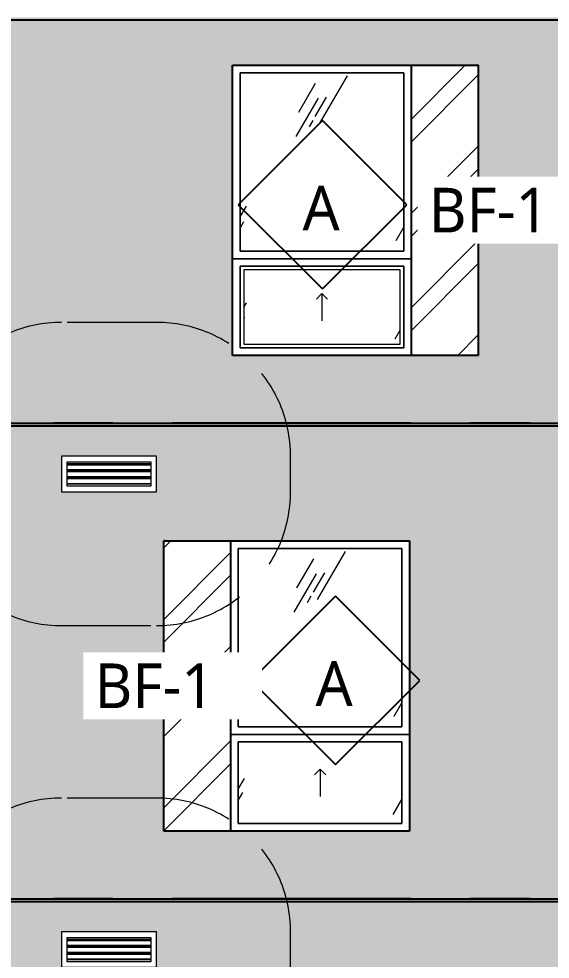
# Model space of a CAD drawing. Header units: inches. Extents: x 6 to 15224, y -733 to 6300.
# Drawn here: x 6867.2 to 7010, y 5716.2 to 5969 of the extents above; entities that cross this region are included whole.
import ezdxf

# ---------------------------------------------------------------- set-up
doc = ezdxf.new("R2010")
doc.units = ezdxf.units.IN
doc.header["$MEASUREMENT"] = 0
doc.linetypes.add('Center 1_2_', pattern=[112, 64, -16, 16, -16])
doc.linetypes.add('Hidden 3_16_', pattern=[36, 24, -12])
for name, color, linetype, lineweight in [('A-FLOR-LEVL', 51, 'Continuous', 13), ('A-GENM', 13, 'Continuous', 18), ('A-GLAZ', 151, 'Continuous', 25), ('A-GLAZ-IDEN', 152, 'Continuous', 25), ('A-GLAZ-SILL', 1, 'Continuous', 18), ('A-WALL', 113, 'Continuous', 25), ('A-WALL-PATT', 111, 'Continuous', 25), ('G-ANNO-TEXT', 231, 'Continuous', 13), ('M-EQPM', 50, 'Continuous', 18), ('M-EQPM-HDLN', 50, 'Hidden 3_16_', 13)]:
    doc.layers.add(name, color=color, linetype=linetype, lineweight=lineweight)
doc.styles.add('Open Sans_5', font='OpenSans-Regular.ttf', dxfattribs={"height": 12})
pattern_1 = [(0, (7465.8091, 0), (5.12, 1.28), [0.16896, -3.671, 0.16896, -3.671, -20.48]), (0, (7465.8091, 0), (5.12, 1.28), [-7.68, 0.16896, -7.511, 0.16896, -3.671, -8.96]), (0, (7465.8091, 0), (5.12, 1.28), [-19.2, 0.16896, -2.391, 0.16896, -6.231]), (120, (7467.7291, 0.64), (-3.66851252, 3.79405007), [0.16896, -3.671, 0.16896, -3.671, -20.48]), (120, (7467.7291, 0.64), (-3.66851252, 3.79405007), [-7.68, 0.16896, -7.511, 0.16896, -3.671, -8.96]), (120, (7467.7291, 0.64), (-3.66851252, 3.79405007), [-19.2, 0.16896, -2.391, 0.16896, -6.231]), (240, (7468.3691, 3.2), (-1.45148748, -5.07405007), [0.16896, -3.671, 0.16896, -3.671, -20.48]), (240, (7468.3691, 3.2), (-1.45148748, -5.07405007), [-7.68, 0.16896, -7.511, 0.16896, -3.671, -8.96]), (240, (7468.3691, 3.2), (-1.45148748, -5.07405007), [-19.2, 0.16896, -2.391, 0.16896, -6.231])]

# ---------------------------------------------------------------- blocks, each defined once
blk = doc.blocks.new('1-2 WD Adaptive-Recess-TS - 4_-0_x6_-6_ - 1_-6_ Recess L-V126-NORTH ELEVATION')
at = {"layer": 'A-GLAZ', "lineweight": 13}
h = blk.add_hatch(dxfattribs=at)
h.set_pattern_fill('FP_285', color=256, style=0, pattern_type=2)
h.set_pattern_definition([(45.176, (1511.997, 0), (-12.74847, 12.51586), []), (45.176, (1511.997, 19.2), (-12.74847, 12.51586), [])])
h.paths.add_polyline_path([(1006.06, 5750.62), (1006.06, 5828.62), (988.06, 5828.62), (988.06, 5750.62)])
h = blk.add_hatch(dxfattribs=at)
h.set_pattern_fill('FP_287', color=256, style=0, pattern_type=2)
h.set_pattern_definition([(59.808, (1037.558, 5816.431), (144.0017, 239.99866), [9, -754.581]), (59.808, (1036.824, 5809.818), (144.0017, 239.99866), [12, -751.581]), (59.808, (1042.009, 5815.248), (144.0017, 239.99866), [6, -757.581]), (59.808, (1040.42, 5812.469), (144.0017, 239.99866), [2, -761.581]), (59.808, (1043.115, 5813.223), (144.0017, 239.99866), [15, -748.581]), (59.808, (1068.533, 5783.029), (144.0017, 239.99866), [5.063, -758.519]), (59.808, (1068.092, 5785.293), (144.0017, 239.99866), [6.75, -756.831]), (59.808, (1066.882, 5785.15), (144.0017, 239.99866), [3.375, -760.206]), (59.808, (1068.914, 5788.654), (144.0017, 239.99866), [1.125, -762.456]), (59.808, (1063.7, 5781.922), (144.0017, 239.99866), [8.437, -755.144])])
h.paths.add_polyline_path([(1031.19, 5778.62), (1052.06, 5778.62), (1052.06, 5826.62), (1008.06, 5826.62), (1008.06, 5778.62)])
h = blk.add_hatch(dxfattribs=at)
h.set_pattern_fill('FP_286', color=256, style=0, pattern_type=2)
h.set_pattern_definition([(59.808, (1037.558, 5790.431), (144.0017, 239.99866), [9, -754.581]), (59.808, (1036.824, 5783.818), (144.0017, 239.99866), [12, -751.581]), (59.808, (1042.009, 5789.248), (144.0017, 239.99866), [6, -757.581]), (59.808, (1040.42, 5786.469), (144.0017, 239.99866), [2, -761.581]), (59.808, (1043.115, 5787.223), (144.0017, 239.99866), [15, -748.581]), (59.808, (1068.533, 5757.029), (144.0017, 239.99866), [5.062, -758.519]), (59.808, (1068.092, 5759.293), (144.0017, 239.99866), [6.75, -756.831]), (59.808, (1066.882, 5759.15), (144.0017, 239.99866), [3.375, -760.206]), (59.808, (1068.914, 5762.654), (144.0017, 239.99866), [1.125, -762.456]), (59.808, (1063.7, 5755.922), (144.0017, 239.99866), [8.438, -755.144])])
h.paths.add_polyline_path([(1008.06, 5752.62), (1052.06, 5752.62), (1052.06, 5774.62), (1008.06, 5774.62), (1008.06, 5755.39)])
at = {"layer": 'A-GLAZ'}
for p, q in [((988.06, 5750.62), (988.06, 5828.62)), ((988.34, 5828.62), (988.06, 5828.62)), ((1006.06, 5750.62), (1006.06, 5828.62)), ((988.34, 5750.62), (988.06, 5750.62))]:
    blk.add_line(p, q, dxfattribs=at)
at = {"layer": 'A-GLAZ', "lineweight": 13}
for p, q in [((988.34, 5828.62), (1054.06, 5828.62)), ((1054.06, 5828.62), (1054.06, 5750.62)), ((1052.06, 5826.62), (1008.06, 5826.62)), ((1008.06, 5826.62), (1008.06, 5778.62)), ((1052.06, 5778.62), (1052.06, 5826.62)), ((1008.06, 5778.62), (1052.06, 5778.62)), ((1006.06, 5776.62), (1054.06, 5776.62)), ((1054.06, 5776.62), (1006.06, 5776.62)), ((1052.06, 5774.62), (1008.06, 5774.62)), ((1008.06, 5774.62), (1008.06, 5752.62)), ((1052.06, 5752.62), (1052.06, 5774.62)), ((1008.06, 5752.62), (1052.06, 5752.62)), ((1054.06, 5750.62), (988.34, 5750.62))]:
    blk.add_line(p, q, dxfattribs=at)
at = {"layer": 'A-GLAZ', "linetype": 'Hidden 3_16_', "lineweight": 13}
for q in [(1028.56, 5765.79), (1031.56, 5765.79), (1030.06, 5759.96)]:
    blk.add_line((1030.06, 5767.29), q, dxfattribs=at)
at = {"layer": 'A-GLAZ-SILL'}
for p, q in [((1008.06, 5826.62), (1052.06, 5826.62)), ((1008.06, 5778.62), (1008.06, 5826.62)), ((1052.06, 5826.62), (1008.06, 5826.62)), ((1008.06, 5826.62), (1008.06, 5778.62)), ((1052.06, 5826.62), (1052.06, 5778.62)), ((1052.06, 5778.62), (1052.06, 5826.62)), ((1052.06, 5778.62), (1008.06, 5778.62)), ((1008.06, 5778.62), (1052.06, 5778.62)), ((1008.06, 5774.62), (1052.06, 5774.62)), ((1008.06, 5752.62), (1008.06, 5774.62)), ((1052.06, 5774.62), (1008.06, 5774.62)), ((1008.06, 5774.62), (1008.06, 5752.62)), ((1052.06, 5774.62), (1052.06, 5752.62)), ((1052.06, 5752.62), (1052.06, 5774.62)), ((1052.06, 5752.62), (1008.06, 5752.62)), ((1008.06, 5752.62), (1052.06, 5752.62))]:
    blk.add_line(p, q, dxfattribs=at)
blk = doc.blocks.new('1-2 WD Adaptive-Recess-TS - 4_-0_x6_-6_ - 1_-6_ Recess R-V127-NORTH ELEVATION')
at = {"layer": 'A-GLAZ', "lineweight": 13}
h = blk.add_hatch(dxfattribs=at)
h.set_pattern_fill('FP_279', color=256, style=0, pattern_type=2)
h.set_pattern_definition([(45.176, (1570.826, 0), (-12.593947, 12.671336), []), (45.176, (1570.826, 19.2), (-12.593947, 12.671336), [])])
h.paths.add_polyline_path([(1072.56, 5878.5), (1072.56, 5956.5), (1054.56, 5956.5), (1054.56, 5878.5)])
h = blk.add_hatch(dxfattribs=at)
h.set_pattern_fill('FP_289', color=256, style=0, pattern_type=2)
h.set_pattern_definition([(59.808, (1038.058, 5944.306), (144.0017, 239.99866), [9, -754.581]), (59.808, (1037.324, 5937.693), (144.0017, 239.99866), [12, -751.581]), (59.808, (1042.509, 5943.123), (144.0017, 239.99866), [6, -757.581]), (59.808, (1040.92, 5940.344), (144.0017, 239.99866), [2, -761.581]), (59.808, (1043.615, 5941.098), (144.0017, 239.99866), [15, -748.581]), (59.808, (1069.033, 5910.904), (144.0017, 239.99866), [5.063, -758.519]), (59.808, (1068.592, 5913.168), (144.0017, 239.99866), [6.75, -756.831]), (59.808, (1067.382, 5913.025), (144.0017, 239.99866), [3.375, -760.206]), (59.808, (1069.414, 5916.529), (144.0017, 239.99866), [1.125, -762.456]), (59.808, (1064.2, 5909.797), (144.0017, 239.99866), [8.437, -755.144])])
h.paths.add_polyline_path([(1032.44, 5906.5), (1052.56, 5906.5), (1052.56, 5954.5), (1008.56, 5954.5), (1008.56, 5906.5), (1009.54, 5906.5)])
at = {"layer": 'A-GLAZ-SILL', "lineweight": 13}
h = blk.add_hatch(dxfattribs=at)
h.set_pattern_fill('FP_288', color=256, style=0, pattern_type=2)
h.set_pattern_definition([(59.808, (1038.058, 5918.306), (144.0017, 239.99866), [9, -754.581]), (59.808, (1037.324, 5911.693), (144.0017, 239.99866), [12, -751.581]), (59.808, (1042.509, 5917.123), (144.0017, 239.99866), [6, -757.581]), (59.808, (1040.92, 5914.344), (144.0017, 239.99866), [2, -761.581]), (59.808, (1043.615, 5915.098), (144.0017, 239.99866), [15, -748.581]), (59.808, (1069.033, 5884.904), (144.0017, 239.99866), [5.062, -758.519]), (59.808, (1068.592, 5887.168), (144.0017, 239.99866), [6.75, -756.831]), (59.808, (1067.382, 5887.025), (144.0017, 239.99866), [3.375, -760.206]), (59.808, (1069.414, 5890.529), (144.0017, 239.99866), [1.125, -762.456]), (59.808, (1064.2, 5883.797), (144.0017, 239.99866), [8.438, -755.144])])
h.paths.add_polyline_path([(1032.44, 5881.5), (1051.56, 5881.5), (1051.56, 5901.5), (1009.56, 5901.5), (1009.56, 5881.5), (1029.56, 5881.5)])
at = {"layer": 'A-GLAZ', "lineweight": 13}
for p, q in [((1006.56, 5956.5), (1072.28, 5956.5)), ((1006.56, 5878.5), (1006.56, 5956.5)), ((1052.56, 5954.5), (1008.56, 5954.5)), ((1008.56, 5954.5), (1008.56, 5906.5)), ((1052.56, 5906.5), (1052.56, 5954.5)), ((1008.56, 5906.5), (1052.56, 5906.5)), ((1006.56, 5904.5), (1054.56, 5904.5)), ((1054.56, 5904.5), (1006.56, 5904.5)), ((1052.56, 5902.5), (1008.56, 5902.5)), ((1008.56, 5902.5), (1008.56, 5880.5)), ((1052.56, 5880.5), (1052.56, 5902.5)), ((1072.28, 5878.5), (1006.56, 5878.5)), ((1008.56, 5880.5), (1052.56, 5880.5))]:
    blk.add_line(p, q, dxfattribs=at)
at = {"layer": 'A-GLAZ'}
for p, q in [((1054.56, 5956.5), (1054.56, 5878.5)), ((1072.56, 5956.5), (1072.28, 5956.5)), ((1072.56, 5956.5), (1072.56, 5878.5)), ((1072.56, 5878.5), (1072.28, 5878.5))]:
    blk.add_line(p, q, dxfattribs=at)
at = {"layer": 'A-GLAZ', "linetype": 'Hidden 3_16_', "lineweight": 13}
for q in [(1029.06, 5893.67), (1032.06, 5893.67), (1030.56, 5887.83)]:
    blk.add_line((1030.56, 5895.17), q, dxfattribs=at)
at = {"layer": 'A-GLAZ-SILL'}
for p, q in [((1008.56, 5954.5), (1052.56, 5954.5)), ((1008.56, 5906.5), (1008.56, 5954.5)), ((1052.56, 5954.5), (1008.56, 5954.5)), ((1008.56, 5954.5), (1008.56, 5906.5)), ((1052.56, 5954.5), (1052.56, 5906.5)), ((1052.56, 5906.5), (1052.56, 5954.5)), ((1052.56, 5906.5), (1008.56, 5906.5)), ((1008.56, 5906.5), (1052.56, 5906.5)), ((1008.56, 5902.5), (1052.56, 5902.5)), ((1008.56, 5880.5), (1008.56, 5902.5)), ((1052.56, 5902.5), (1008.56, 5902.5)), ((1008.56, 5902.5), (1008.56, 5880.5)), ((1051.56, 5901.5), (1009.56, 5901.5)), ((1009.56, 5901.5), (1009.56, 5881.5)), ((1051.56, 5881.5), (1051.56, 5901.5)), ((1052.56, 5902.5), (1052.56, 5880.5)), ((1052.56, 5880.5), (1052.56, 5902.5)), ((1009.56, 5881.5), (1051.56, 5881.5)), ((1052.56, 5880.5), (1008.56, 5880.5)), ((1008.56, 5880.5), (1052.56, 5880.5))]:
    blk.add_line(p, q, dxfattribs=at)
blk = doc.blocks.new('ME Louvers w Trim-AM - 24_ x 8_-17810123-NORTH ELEVATION')
at = {"layer": 'A-GENM', "lineweight": 13}
for p, q in [((518.81, 5465.75), (496.31, 5465.75)), ((496.31, 5465.48), (518.81, 5465.48)), ((518.81, 5464.1), (496.31, 5464.1)), ((518.81, 5463.95), (496.31, 5463.95)), ((518.81, 5463.9), (496.31, 5463.9)), ((496.31, 5463.63), (518.81, 5463.63)), ((518.81, 5462.25), (496.31, 5462.25)), ((518.81, 5462.1), (496.31, 5462.1)), ((518.81, 5462.05), (496.31, 5462.05)), ((496.31, 5461.78), (518.81, 5461.78)), ((518.81, 5460.4), (496.31, 5460.4)), ((518.81, 5460.25), (496.31, 5460.25))]:
    blk.add_line(p, q, dxfattribs=at)
at = {"layer": 'M-EQPM'}
for p, q in [((494.81, 5467.75), (494.81, 5458.25)), ((520.31, 5467.75), (494.81, 5467.75)), ((496.31, 5466.25), (518.81, 5466.25)), ((496.31, 5459.75), (496.31, 5466.25)), ((518.81, 5466.25), (518.81, 5459.75)), ((520.31, 5458.25), (520.31, 5467.75)), ((518.81, 5459.75), (496.31, 5459.75)), ((494.81, 5458.25), (520.31, 5458.25))]:
    blk.add_line(p, q, dxfattribs=at)
at = {"layer": 'M-EQPM-HDLN'}
for p, q in [((520.31, 5503.75), (494.81, 5503.75)), ((458.81, 5467.75), (458.81, 5458.25)), ((556.31, 5458.25), (556.31, 5467.75)), ((494.81, 5422.25), (520.31, 5422.25))]:
    blk.add_line(p, q, dxfattribs=at)
for centre, start, end in [((494.81, 5467.75), 90, 180), ((520.31, 5467.75), 0, 90), ((494.81, 5458.25), 180, 270), ((520.31, 5458.25), 270, 360)]:
    blk.add_arc(centre, 36, start, end, dxfattribs=at)
blk = doc.blocks.new('TAG Window-AM - Standard-51685-NORTH ELEVATION')
at = {"layer": 'A-GLAZ-IDEN'}
for p, q in [((1541.89, 5558), (1519.26, 5535.38)), ((1564.52, 5535.38), (1541.89, 5558)), ((1519.26, 5535.38), (1541.89, 5512.75)), ((1541.89, 5512.75), (1564.52, 5535.38))]:
    blk.add_line(p, q, dxfattribs=at)

msp = doc.modelspace()

# ---------------------------------------------------------------- hatches: boundary and pattern name
at = {"layer": 'A-WALL-PATT', "lineweight": 13}
h = msp.add_hatch(dxfattribs=at)
h.set_pattern_fill('FP_144', color=256, style=0, pattern_type=2)
h.set_pattern_definition(pattern_1)
h.paths.add_polyline_path([(6890.37770256, 5968.625), (7395.3988696, 5968.625), (7395.3988696, 5969.375), (6587.8363696, 5969.375), (6587.8363696, 5968.625), (6858.6488696, 5968.625)])
h = msp.add_hatch(dxfattribs=at)
h.set_pattern_fill('FP_144', color=256, style=0, pattern_type=2)
h.set_pattern_definition(pattern_1)
h.paths.add_polyline_path([(6595.8988696, 5860.25), (7395.3988696, 5860.25), (7395.3988696, 5968.625), (6595.8988696, 5968.625), (6595.8988696, 5860.34906668)])
h.paths.add_polyline_path([(6690.6488696, 5878.5), (6612.6488696, 5878.5), (6612.6488696, 5956.5), (6720.6488696, 5956.5), (6720.6488696, 5878.5), (6704.12936923, 5878.5)])
h.paths.add_polyline_path([(7374.36682442, 5878.5), (7308.6488696, 5878.5), (7308.6488696, 5956.5), (7374.6488696, 5956.5), (7374.62336923, 5878.5)])
h.paths.add_polyline_path([(6927.62736923, 5878.5), (6924.6488696, 5878.5), (6924.6488696, 5956.5), (6990.6488696, 5956.5), (6990.6488696, 5878.5), (6964.87703589, 5878.5)])
h.paths.add_polyline_path([(6792.93091477, 5878.5), (6792.6488696, 5878.5), (6792.6488696, 5956.5), (6858.6488696, 5956.5), (6858.6488696, 5878.5), (6815.87836923, 5878.5)])
h.paths.add_polyline_path([(7268.2738696, 5878.5), (7230.6488696, 5878.5), (7230.6488696, 5956.5), (7290.6488696, 5956.5), (7290.6488696, 5878.5), (7290.1787943, 5878.5)])
h.paths.add_polyline_path([(7026.6488696, 5878.5), (7026.6488696, 5956.5), (7134.6488696, 5956.5), (7134.6488696, 5878.5), (7039.37636923, 5878.5)])
h.paths.add_polyline_path([(7188.37503589, 5878.5), (7176.6488696, 5878.5), (7176.6488696, 5956.5), (7206.6488696, 5956.5), (7206.6488696, 5878.5)])
h = msp.add_hatch(dxfattribs=at)
h.set_pattern_fill('FP_144', color=256, style=0, pattern_type=2)
h.set_pattern_definition(pattern_1)
h.paths.add_polyline_path([(7393.24820256, 5859.5), (7395.3988696, 5859.5), (7395.3988696, 5860.25), (6595.8988696, 5860.25), (6595.8988696, 5859.5), (7380.1488696, 5859.5)])
h = msp.add_hatch(dxfattribs=at)
h.set_pattern_fill('FP_144', color=256, style=0, pattern_type=2)
h.set_pattern_definition(pattern_1)
h.paths.add_polyline_path([(7300.12403589, 5732.375), (7395.3988696, 5732.375), (7395.3988696, 5859.5), (6595.8988696, 5859.5), (6595.8988696, 5732.375), (7262.87436923, 5732.375)])
h.paths.add_polyline_path([(7374.62336923, 5750.625), (7350.1488696, 5750.625), (7350.1488696, 5828.625), (7380.1488696, 5828.625), (7380.1488696, 5750.625)])
h.paths.add_polyline_path([(6972.1488696, 5750.625), (6906.1488696, 5750.625), (6906.1488696, 5828.625), (6972.1488696, 5828.625), (6972.1488696, 5753.29392349)])
h.paths.add_polyline_path([(7026.1488696, 5750.625), (7026.1488696, 5828.625), (7122.1488696, 5828.625), (7122.1488696, 5750.625), (7039.37636923, 5750.625)])
h.paths.add_polyline_path([(7326.1488696, 5750.625), (7266.1488696, 5750.625), (7266.1488696, 5828.625), (7326.1488696, 5828.625), (7326.1488696, 5755.38706668)])
h.paths.add_polyline_path([(7225.62470256, 5750.625), (7200.1488696, 5750.625), (7200.1488696, 5828.625), (7248.1488696, 5828.625), (7248.1488696, 5750.625)])
h.paths.add_polyline_path([(6815.87836923, 5750.625), (6768.1488696, 5750.625), (6768.1488696, 5828.625), (6816.1488696, 5828.625), (6816.1488696, 5750.625)])
h.paths.add_polyline_path([(6828.1488696, 5750.625), (6828.1488696, 5828.625), (6858.1488696, 5828.625), (6858.1488696, 5750.625), (6853.12803589, 5750.625)])
h.paths.add_polyline_path([(6678.1488696, 5750.625), (6612.1488696, 5750.625), (6612.1488696, 5828.625), (6708.1488696, 5828.625), (6708.1488696, 5750.625), (6704.12936923, 5750.625)])
h.paths.add_polyline_path([(6761.7113696, 5841.875), (6737.7113696, 5841.875), (6737.7113696, 5851.375), (6763.2113696, 5851.375), (6763.2113696, 5841.875), (6762.4613696, 5841.875)])
h.paths.add_polyline_path([(6879.4613696, 5841.875), (6878.7113696, 5841.875), (6878.7113696, 5851.375), (6904.2113696, 5851.375), (6904.2113696, 5841.875), (6880.2113696, 5841.875)])
h.paths.add_polyline_path([(7127.7113696, 5841.875), (7127.7113696, 5851.375), (7153.2113696, 5851.375), (7153.2113696, 5841.875), (7128.12319995, 5841.875)])
h = msp.add_hatch(dxfattribs=at)
h.set_pattern_fill('FP_144', color=256, style=0, pattern_type=2)
h.set_pattern_definition(pattern_1)
h.paths.add_polyline_path([(7393.24820256, 5731.625), (7395.3988696, 5731.625), (7395.3988696, 5732.375), (6595.8988696, 5732.375), (6595.8988696, 5731.625), (7380.1488696, 5731.625)])
h = msp.add_hatch(dxfattribs=at)
h.set_pattern_fill('FP_144', color=256, style=0, pattern_type=2)
h.set_pattern_definition(pattern_1)
h.paths.add_polyline_path([(6964.87703589, 5604.5), (7395.3988696, 5604.5), (7395.3988696, 5731.625), (6595.8988696, 5731.625), (6595.8988696, 5604.5), (6927.62736923, 5604.5)])
h.paths.add_polyline_path([(7290.1488696, 5622.75), (7230.1488696, 5622.75), (7230.1488696, 5700.75), (7290.1488696, 5700.75), (7290.1488696, 5626.51504298)])
h.paths.add_polyline_path([(7337.37370256, 5622.75), (7308.1488696, 5622.75), (7308.1488696, 5700.75), (7374.1488696, 5700.75), (7374.1488696, 5622.75), (7354.1488696, 5622.75)])
h.paths.add_polyline_path([(7206.1488696, 5622.75), (7176.1488696, 5622.75), (7176.1488696, 5700.75), (7206.1488696, 5700.75), (7206.1488696, 5685.41240001)])
h.paths.add_polyline_path([(6964.87703589, 5622.75), (6924.1488696, 5622.75), (6924.1488696, 5700.75), (6990.1488696, 5700.75), (6990.1488696, 5622.75), (6989.86682442, 5622.75)])
h.paths.add_polyline_path([(6792.1488696, 5622.75), (6792.1488696, 5700.75), (6858.1488696, 5700.75), (6858.1488696, 5622.75), (6792.43091477, 5622.75)])
h.paths.add_polyline_path([(7026.1488696, 5622.75), (7026.1488696, 5700.75), (7134.1488696, 5700.75), (7134.1488696, 5622.75), (7039.37636923, 5622.75)])
h.paths.add_polyline_path([(6666.87970256, 5622.75), (6612.1488696, 5622.75), (6612.1488696, 5700.75), (6720.1488696, 5700.75), (6720.1488696, 5622.75), (6690.1488696, 5622.75)])
h.paths.add_polyline_path([(6763.2113696, 5714), (6737.7113696, 5714), (6737.7113696, 5723.5), (6763.2113696, 5723.5), (6763.2113696, 5714.39631579)])
h.paths.add_polyline_path([(7127.7113696, 5714), (7127.7113696, 5723.5), (7153.2113696, 5723.5), (7153.2113696, 5714), (7128.4613696, 5714)])
h.paths.add_polyline_path([(6902.7113696, 5714), (6878.7113696, 5714), (6878.7113696, 5723.5), (6904.2113696, 5723.5), (6904.2113696, 5714), (6903.4613696, 5714)])

# ---------------------------------------------------------------- linework, layer by layer
at = {"layer": 'A-FLOR-LEVL', "linetype": 'Center 1_2_'}
for p, q in [((5788.49234292, 5860.5), (8064.94482678, 5860.5)), ((5788.49234292, 5732.625), (8064.94482678, 5732.625))]:
    msp.add_line(p, q, dxfattribs=at)
at = {"layer": 'A-WALL'}
for p, q in [((7406.4613696, 5968.625), (5883.2113696, 5968.625)), ((6924.6488696, 5956.5), (6990.36682442, 5956.5)), ((6924.6488696, 5878.5), (6924.6488696, 5956.5)), ((6990.36682442, 5878.5), (6924.6488696, 5878.5)), ((7406.4613696, 5859.5), (5883.2113696, 5859.5)), ((6586.8363696, 5860.25), (7406.4613696, 5860.25)), ((6906.43091477, 5828.625), (6972.1488696, 5828.625)), ((6972.1488696, 5828.625), (6972.1488696, 5750.625)), ((6972.1488696, 5750.625), (6906.43091477, 5750.625)), ((7406.4613696, 5731.625), (5883.2113696, 5731.625)), ((6586.8363696, 5732.375), (7406.4613696, 5732.375))]:
    msp.add_line(p, q, dxfattribs=at)

# ---------------------------------------------------------------- block references
at = {"layer": 'A-GLAZ'}
for name in ['1-2 WD Adaptive-Recess-TS - 4_-0_x6_-6_ - 1_-6_ Recess R-V127-NORTH ELEVATION', '1-2 WD Adaptive-Recess-TS - 4_-0_x6_-6_ - 1_-6_ Recess L-V126-NORTH ELEVATION']:
    msp.add_blockref(name, (5918.08809281, 0), dxfattribs=at)
at = {"layer": 'A-GLAZ-IDEN'}
for p in [(5406.91125234, 383.625), (5410.3994751, 255.75)]:
    msp.add_blockref('TAG Window-AM - Standard-51685-NORTH ELEVATION', p, dxfattribs=at)
at = {"layer": 'M-EQPM-HDLN'}
for p in [(6383.90059281, 383.625), (6383.90059281, 255.75)]:
    msp.add_blockref('ME Louvers w Trim-AM - 24_ x 8_-17810123-NORTH ELEVATION', p, dxfattribs=at)

# ---------------------------------------------------------------- texts
at = {"layer": 'A-GLAZ-IDEN', "lineweight": 13, "char_height": 12, "width": 12.928, "attachment_point": 1, "style": 'Open Sans_5'}
for insert in [(6943.4346504, 5924.13131631), (6946.92287316, 5796.25631631)]:
    msp.add_mtext('A', dxfattribs=dict(at, insert=insert))

# ---------------------------------------------------------------- next in the draw order: texts
at = {"layer": 'G-ANNO-TEXT', "color": 7, "char_height": 12, "width": 42.016, "attachment_point": 1, "style": 'Open Sans_5', "bg_fill": 3, "box_fill_scale": 1.25, "bg_fill_color": 256, "bg_fill_true_color": 13158600, "bg_fill_transparency": 0}
for insert in [(6977.35128145, 5923.57755534), (6887.54778945, 5795.70255534)]:
    msp.add_mtext('BF-1', dxfattribs=dict(at, insert=insert))

doc.saveas('drawing.dxf')
